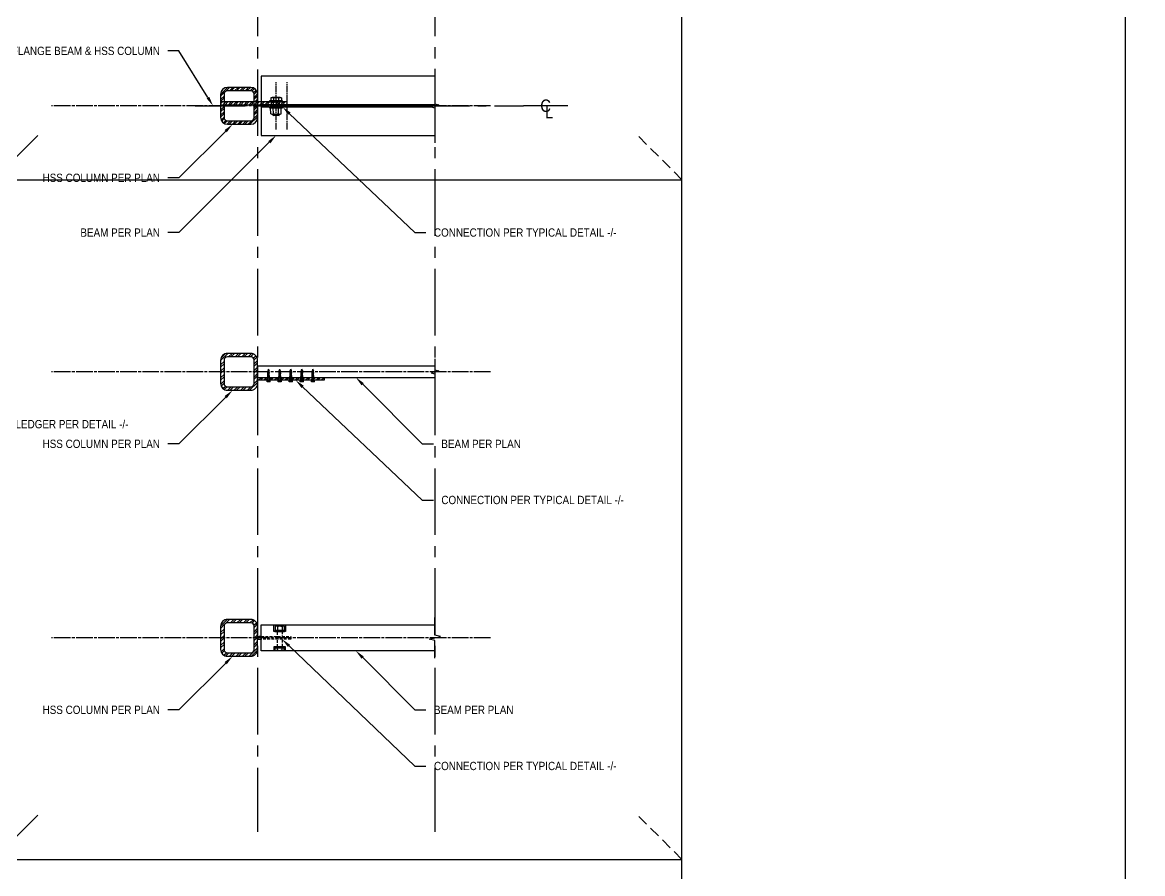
# Model space of a CAD drawing. Header units: inches. Extents: x -2661 to 42767, y -1222 to 9099.
# Drawn here: x 781.3 to 932.9, y 3237.6 to 3352.8 of the extents above; entities that cross this region are included whole.
import ezdxf
from ezdxf import colors
from ezdxf.entities.mleader import LeaderData, LeaderLine
from ezdxf.math import Vec2, Vec3

# ---------------------------------------------------------------- set-up
doc = ezdxf.new("R2010")
doc.units = ezdxf.units.IN
doc.header["$LTSCALE"] = 12
doc.header["$MEASUREMENT"] = 0
for name, pattern in [('CENTER2', [1.125, 0.75, -0.125, 0.125, -0.125]), ('CENTER4', [0.9975, 0.75, -0.06125, 0.125, -0.06125]), ('HIDDEN2', [0.1875, 0.125, -0.0625]), ('HIDDEN4', [0.09375, 0.0625, -0.03125]), ('HIDDEN8', [0.04625, 0.03125, -0.015])]:
    doc.linetypes.add(name, pattern=pattern)
doc.layers.get('0').update_dxf_attribs({"linetype": 'CONTINUOUS'})
doc.layers.get('DefPoints').update_dxf_attribs({"color": 251, "linetype": 'CONTINUOUS'})
doc.layers.add('DESIGNER COMMENTS', color=221, linetype='CONTINUOUS', plot=False)
doc.layers.add('S-ANNO-GRID-NONPLOT', color=251, linetype='CONTINUOUS', plot=False)
doc.layers.add('S-ANNO-NONPLOT', color=253, linetype='CONTINUOUS', plot=False, transparency=0.5)
for name, color, linetype in [('S-ANNO-NOTE', 4, 'CONTINUOUS'), ('S-BOLT', 2, 'CONTINUOUS'), ('S-BREAK', 2, 'CONTINUOUS'), ('S-FASTENERS', 2, 'CONTINUOUS'), ('S-GRID', 1, 'CENTER2'), ('S-SIMPSON', 2, 'CONTINUOUS'), ('S-STEEL', 4, 'CONTINUOUS'), ('S-WOOD', 3, 'CONTINUOUS')]:
    doc.layers.add(name, color=color, linetype=linetype)
doc.layers.add('S-HATCH1', color=1, linetype='CONTINUOUS', transparency=0.5)
doc.styles.add('Arial', font='arial.ttf', dxfattribs={"width": 0.85})
pattern_1 = [(45, (-1186.17934, 4098.48817), (-0.35355339, 0.35355339), []), (45, (-1186.17934, 4098.73817), (-0.35355339, 0.35355339), [])]

# ---------------------------------------------------------------- blocks, each defined once
blk = doc.blocks.new('Se_24x36_STARTERS_GRID')
for p, q in [((0, 92), (0, 184)), ((-93.21, 92), (-87.21, 98)), ((-93.21, 92), (0, 92)), ((0, 0), (0, 92)), ((-93.21, 0), (-87.21, 6)), ((-93.21, 0), (0, 0)), ((0, -92), (0, 0))]:
    blk.add_line(p, q)
at = {"linetype": 'HIDDEN2'}
for p, q in [((0, 92), (-6, 98)), ((0, 0), (-6, 6))]:
    blk.add_line(p, q, dxfattribs=at)
blk = doc.blocks.new('HSS5x5x0-5')
at = {"layer": 'S-HATCH1'}
h = blk.add_hatch(dxfattribs=at)
h.set_pattern_fill('STEEL', color=256, scale=5, style=0)
h.set_pattern_definition([(45, (-834.34226, -599.90463), (-0.44194174, 0.44194174), []), (45, (-834.34226, -599.59213), (-0.44194174, 0.44194174), [])])
edge = h.paths.add_edge_path(flags=16)
edge.add_line((-1.57, -2.035), (1.57, -2.035))
edge.add_arc((1.57, -1.57), 0.465, 270, 360)
edge.add_line((2.035, -1.57), (2.035, 1.57))
edge.add_arc((1.57, 1.57), 0.465, 0, 90)
edge.add_line((1.57, 2.035), (-1.57, 2.035))
edge.add_arc((-1.57, 1.57), 0.465, 90, 180)
edge.add_line((-2.035, 1.57), (-2.035, -1.57))
edge.add_arc((-1.57, -1.57), 0.465, 180, 270)
edge = h.paths.add_edge_path()
edge.add_line((-1.57, -2.5), (1.57, -2.5))
edge.add_arc((1.57, -1.57), 0.93, 270, 360)
edge.add_line((2.5, -1.57), (2.5, 1.57))
edge.add_arc((1.57, 1.57), 0.93, 0, 90)
edge.add_line((1.57, 2.5), (-1.57, 2.5))
edge.add_arc((-1.57, 1.57), 0.93, 90, 180)
edge.add_line((-2.5, 1.57), (-2.5, -1.57))
edge.add_arc((-1.57, -1.57), 0.93, 180, 270)
at = {"layer": 'S-STEEL'}
for points in [[(-1.57, -2.5), (1.57, -2.5, 0.4142136), (2.5, -1.57), (2.5, 1.57, 0.4142136), (1.57, 2.5), (-1.57, 2.5, 0.4142136), (-2.5, 1.57), (-2.5, -1.57, 0.4142136)], [(-1.57, -2.035), (1.57, -2.035, 0.4142136), (2.035, -1.57), (2.035, 1.57, 0.4142136), (1.57, 2.035), (-1.57, 2.035, 0.4142136), (-2.035, 1.57), (-2.035, -1.57, 0.4142136)]]:
    blk.add_lwpolyline(points, format="xyb", close=True, dxfattribs=at)
blk = doc.blocks.new('*U942')
at = {"layer": 'S-BOLT'}
for p, q in [((-0.46, 0.61), (-0.12, 0.61)), ((-0.46, 0.31), (-0.12, 0.31)), ((-0.12, 0.46), (-0.12, 0.61)), ((-0.12, 0.31), (-0.12, 0.46)), ((-0.12, 0), (-0.12, 0.31)), ((-0.12, -0.31), (-0.12, 0)), ((2.24, 0.46), (2.24, 0.61)), ((2.8, 0.61), (2.24, 0.61)), ((2.24, 0.31), (2.24, 0.46)), ((2.24, 0), (2.24, 0.31)), ((2.8, 0.31), (2.24, 0.31)), ((2.85, 0.33), (2.89, 0.26)), ((2.89, 0.26), (2.85, -0.22)), ((2.89, -0.29), (2.92, 0.33)), ((2.92, 0.33), (2.89, 0.26)), ((2.92, 0.33), (2.96, 0.26)), ((2.96, 0.26), (2.92, -0.22)), ((2.96, -0.29), (2.96, 0.26)), ((-0.46, -0.31), (-0.12, -0.31)), ((-0.46, -0.61), (-0.12, -0.61)), ((-0.12, -0.46), (-0.12, -0.31)), ((-0.12, -0.61), (-0.12, -0.46)), ((2.24, -0.31), (2.24, 0)), ((2.24, -0.46), (2.24, -0.31)), ((2.8, -0.31), (2.24, -0.31)), ((2.24, -0.61), (2.24, -0.46)), ((2.8, -0.61), (2.24, -0.61)), ((2.85, -0.22), (2.89, -0.29)), ((2.92, -0.22), (2.89, -0.29)), ((2.92, -0.22), (2.96, -0.29))]:
    blk.add_line(p, q, dxfattribs=at)
for points in [[(-0.51, 0.46), (-0.51, -0.46)], [(2.85, 0.46), (2.85, -0.46)]]:
    blk.add_lwpolyline(points, dxfattribs=at)
for points in [[(-0.12, -0.66), (-0.12, 0.66), (0, 0.66), (0, -0.66)], [(2.11, -0.66), (2.11, 0.66), (2.24, 0.66), (2.24, -0.66)]]:
    blk.add_lwpolyline(points, close=True, dxfattribs=at)
at = {"layer": 'S-BOLT', "linetype": 'HIDDEN8'}
blk.add_lwpolyline([(2.11, 0.31), (0, 0.31), (0, -0.31), (2.11, -0.31)], close=True, dxfattribs=at)
at = {"layer": 'S-BOLT'}
for centre, radius, start, end in [((-0.24, 0.46), 0.273, 145.7903, 214.2097), ((0.51, 0), 1.02, 162.4331, 197.5669), ((2.57, 0.46), 0.273, 325.7903, 34.2097), ((1.83, 0), 1.02, 342.4331, 17.5669), ((-0.24, -0.46), 0.273, 145.7903, 214.2097), ((2.57, -0.46), 0.273, 325.7903, 34.2097)]:
    blk.add_arc(centre, radius, start, end, dxfattribs=at)
blk = doc.blocks.new('SDS.25X1.5-f')
at = {"layer": 'S-SIMPSON'}
for p, q in [((0.26, 0.05), (-0.26, 0.05)), ((-0.26, 0.05), (-0.26, 0)), ((0.26, 0), (-0.26, 0)), ((-0.22, 0.22), (-0.22, 0.05)), ((0.16, 0.24), (-0.16, 0.24)), ((-0.11, 0.22), (-0.11, 0.05)), ((0.11, 0.22), (0.11, 0.05)), ((0.22, 0.22), (0.22, 0.05)), ((0.26, 0.05), (0.26, 0)), ((-0.13, -0.29), (-0.13, -0.5)), ((0.13, -0.29), (-0.13, -0.29)), ((0.13, -0.5), (-0.12, -0.5)), ((-0.08, -0.29), (-0.08, -0.5)), ((-0.02, -0.29), (-0.02, -0.5)), ((0.05, -0.29), (0.05, -0.5)), ((0.1, -0.29), (0.1, -0.5)), ((0.13, -0.29), (0.13, -0.5))]:
    blk.add_line(p, q, dxfattribs=at)
at = {"layer": 'S-SIMPSON', "color": 1}
for p, q in [((-0.09, -0.54), (-0.12, -0.5)), ((-0.12, -0.6), (0.09, -0.55)), ((0.12, -0.56), (-0.12, -0.6)), ((-0.09, -0.62), (-0.12, -0.6)), ((-0.12, -0.7), (0.09, -0.65)), ((0.12, -0.66), (-0.12, -0.7)), ((-0.09, -0.72), (-0.12, -0.7)), ((-0.12, -0.8), (0.09, -0.75)), ((0.12, -0.76), (-0.12, -0.8)), ((-0.09, -0.82), (-0.12, -0.8)), ((-0.12, -0.9), (0.09, -0.85)), ((0.12, -0.86), (-0.12, -0.9)), ((-0.09, -0.92), (-0.12, -0.9)), ((-0.12, -1), (0.09, -0.95)), ((0.12, -0.96), (-0.12, -1)), ((-0.09, -1.02), (-0.12, -1)), ((-0.12, -1.1), (0.08, -1.05)), ((0.07, -1.07), (-0.12, -1.1)), ((-0.09, -1.12), (-0.12, -1.1)), ((-0.12, -1.2), (0.04, -1.16)), ((0.04, -1.17), (-0.12, -1.2)), ((-0.09, -1.22), (-0.12, -1.2)), ((-0.09, -0.54), (-0.09, -0.59)), ((-0.09, -0.62), (0.09, -0.58)), ((-0.09, -0.62), (-0.09, -0.69)), ((-0.09, -0.72), (0.09, -0.68)), ((-0.09, -0.72), (-0.09, -0.79)), ((-0.09, -0.82), (0.09, -0.78)), ((-0.09, -0.82), (-0.09, -0.89)), ((-0.09, -0.92), (0.09, -0.88)), ((-0.09, -0.92), (-0.09, -0.99)), ((-0.09, -1.02), (0.09, -0.98)), ((-0.09, -1.02), (-0.09, -1.09)), ((-0.09, -1.12), (0.07, -1.09)), ((-0.09, -1.12), (-0.09, -1.19)), ((-0.09, -1.22), (0.03, -1.19)), ((-0.09, -1.22), (-0.07, -1.29)), ((-0.09, -1.29), (0.02, -1.27)), ((0.02, -1.28), (-0.09, -1.29)), ((-0.06, -1.32), (-0.09, -1.29)), ((-0.06, -1.32), (0.01, -1.3)), ((-0.06, -1.32), (-0.04, -1.38)), ((-0.06, -1.39), (0, -1.37)), ((0, -1.38), (-0.06, -1.39)), ((-0.03, -1.41), (-0.06, -1.39)), ((-0.03, -1.41), (0, -1.4)), ((-0.03, -1.41), (0, -1.5)), ((0.03, -1.39), (0, -1.5)), ((0.03, -1.39), (0.07, -1.37)), ((0.07, -1.29), (0.04, -1.37)), ((0.04, -1.37), (0.07, -1.37)), ((0.07, -1.29), (0.1, -1.26)), ((0.09, -1.22), (0.08, -1.26)), ((0.08, -1.26), (0.1, -1.26)), ((0.12, -0.5), (0.09, -0.54)), ((0.09, -0.54), (0.09, -0.55)), ((0.09, -0.55), (0.12, -0.56)), ((0.09, -0.58), (0.12, -0.56)), ((0.09, -0.58), (0.09, -0.65)), ((0.09, -0.65), (0.12, -0.66)), ((0.09, -0.68), (0.12, -0.66)), ((0.09, -0.68), (0.09, -0.75)), ((0.09, -0.75), (0.12, -0.76)), ((0.09, -0.78), (0.12, -0.76)), ((0.09, -0.78), (0.09, -0.85)), ((0.09, -0.85), (0.12, -0.86)), ((0.09, -0.88), (0.12, -0.86)), ((0.09, -0.88), (0.09, -0.95)), ((0.09, -0.95), (0.12, -0.96)), ((0.09, -0.98), (0.12, -0.96)), ((0.09, -0.98), (0.09, -1.05)), ((0.09, -1.05), (0.12, -1.06)), ((0.09, -1.08), (0.12, -1.06)), ((0.09, -1.08), (0.09, -1.15)), ((0.09, -1.15), (0.12, -1.16)), ((0.09, -1.18), (0.12, -1.16)), ((0.09, -1.18), (0.09, -1.22))]:
    blk.add_line(p, q, dxfattribs=at)
at = {"layer": 'S-SIMPSON'}
for points in [[(-0.12, -0.03), (-0.12, -0.29)], [(0.12, -0.03), (0.12, -0.29)]]:
    blk.add_lwpolyline(points, dxfattribs=at)
for centre, radius, start, end in [((-0.16, 0.14), 0.102, 57.7958, 122.2042), ((-0.15, -0.03), 0.0312, 0, 90), ((0, -0.14), 0.383, 73.5736, 106.4264), ((0.16, 0.14), 0.102, 57.7958, 122.2042), ((0.15, -0.03), 0.0312, 90, 180)]:
    blk.add_arc(centre, radius, start, end, dxfattribs=at)
at = {"layer": 'S-SIMPSON', "color": 1}
blk.add_arc((1.16, -1.47), 1.16, 157.6147, 181.3564, dxfattribs=at)
blk = doc.blocks.new('*U943')
at = {"layer": 'S-FASTENERS'}
blk.add_blockref('SDS.25X1.5-f', (0, 0), dxfattribs=at)
blk = doc.blocks.new('*U933')
at = {"layer": 'S-FASTENERS'}
blk.add_blockref('SDS.25X1.5-f', (0, 0), dxfattribs=at)
blk = doc.blocks.new('*U929')
at = {"layer": 'S-FASTENERS'}
blk.add_blockref('SDS.25X1.5-f', (0, 0), dxfattribs=at)
blk = doc.blocks.new('*U930')
at = {"layer": 'S-FASTENERS'}
blk.add_blockref('SDS.25X1.5-f', (0, 0), dxfattribs=at)
blk = doc.blocks.new('*U931')
at = {"layer": 'S-FASTENERS'}
blk.add_blockref('SDS.25X1.5-f', (0, 0), dxfattribs=at)
blk = doc.blocks.new('*U932')
at = {"layer": 'S-BOLT'}
for p, q in [((-0.6, -0.54), (-0.6, 0.54)), ((-0.55, 0.72), (-0.14, 0.72)), ((-0.55, 0.36), (-0.14, 0.36)), ((-0.14, -0.72), (-0.14, 0.72)), ((0.82, -0.71), (0.82, 0.73)), ((1.63, 0.72), (0.82, 0.73)), ((1.63, 0.36), (0.82, 0.37)), ((1.68, -0.53), (1.68, 0.54)), ((1.68, 0.44), (1.74, 0.35)), ((1.74, 0.35), (1.68, -0.34)), ((1.74, -0.43), (1.79, 0.44)), ((1.79, 0.44), (1.74, 0.35)), ((1.79, 0.44), (1.85, 0.35)), ((1.85, 0.35), (1.79, -0.34)), ((1.85, -0.43), (1.85, 0.35)), ((-0.55, -0.35), (-0.14, -0.35)), ((-0.55, -0.72), (-0.14, -0.72)), ((1.63, -0.35), (0.82, -0.35)), ((1.63, -0.71), (0.82, -0.71)), ((1.68, -0.34), (1.74, -0.43)), ((1.79, -0.34), (1.74, -0.43)), ((1.79, -0.34), (1.85, -0.43))]:
    blk.add_line(p, q, dxfattribs=at)
for points in [[(-0.14, -0.88), (-0.14, 0.87), (0, 0.87), (0, -0.88)], [(0.69, -0.88), (0.69, 0.87), (0.82, 0.87), (0.82, -0.88)]]:
    blk.add_lwpolyline(points, close=True, dxfattribs=at)
at = {"layer": 'S-BOLT', "linetype": 'HIDDEN8'}
blk.add_lwpolyline([(0.69, 0.44), (0, 0.44), (0, -0.44), (0.69, -0.44)], close=True, dxfattribs=at)
at = {"layer": 'S-BOLT'}
for centre, radius, start, end in [((-0.28, 0.54), 0.32, 145.6372, 214.3628), ((0.57, 0), 1.18, 162.2765, 197.7235), ((1.36, 0.54), 0.32, 325.6372, 34.3628), ((0.51, 0.01), 1.18, 342.2765, 17.7235), ((-0.28, -0.54), 0.32, 145.6372, 214.3628), ((1.36, -0.53), 0.32, 325.6372, 34.3628)]:
    blk.add_arc(centre, radius, start, end, dxfattribs=at)
blk = doc.blocks.new('CL-H12')
at = {"layer": 'DefPoints'}
blk.add_line((3, 0), (-3, 0), dxfattribs=at)
at = {"layer": 'S-ANNO-NOTE', "color": 4, "char_height": 1.69, "attachment_point": 5, "style": 'Arial'}
for s, insert, width in [('C', (0, 0), 1.2463), ('L', (0.48, -0.84), 1.1097)]:
    blk.add_mtext(s, dxfattribs=dict(at, insert=insert, width=width))

msp = doc.modelspace()

# ---------------------------------------------------------------- hatches: boundary and pattern name
at = {"layer": 'S-HATCH1'}
h = msp.add_hatch(dxfattribs=at)
h.set_pattern_fill('STEEL', color=256, scale=4, style=0)
h.set_pattern_definition(pattern_1)
h.paths.add_polyline_path([(812.19402, 3343.58157, -0.414213562), (812.65902, 3343.11657), (812.65902, 3342.07774), (813.12402, 3342.07768), (813.12402, 3343.11657, 0.414213562), (812.19402, 3344.04657), (809.05402, 3344.04657, 0.414213562), (808.12402, 3343.11657), (808.12402, 3342.07826), (808.58902, 3342.07821), (808.58902, 3343.11657, -0.414213562), (809.05402, 3343.58157)])
h.paths.add_polyline_path([(808.12402, 3339.97657, 0.414213562), (809.05402, 3339.04657), (812.19402, 3339.04657, 0.414213562), (813.12402, 3339.97657), (813.12402, 3341.70282), (812.65902, 3341.70282), (812.65902, 3339.97657, -0.414213562), (812.19402, 3339.51157), (809.05402, 3339.51157, -0.414213562), (808.58902, 3339.97657), (808.58902, 3341.70282), (808.12402, 3341.70282)])
h = msp.add_hatch(dxfattribs=at)
h.set_pattern_fill('STEEL', color=256, scale=4, style=0)
h.set_pattern_definition([(45, (-14740.39783, 6830.0194), (-0.35355339, 0.35355339), []), (45, (-14740.39783, 6830.2694), (-0.35355339, 0.35355339), [])])
h.paths.add_polyline_path([(817.12465, 3342.07719), (816.82893, 3342.07725), (808.12402, 3342.07826), (808.12402, 3341.70282), (817.12457, 3341.70282)])
h = msp.add_hatch(dxfattribs=at)
h.set_pattern_fill('STEEL', color=256, scale=4, style=0)
h.set_pattern_definition(pattern_1)
h.paths.add_polyline_path([(813.62402, 3341.70282), (813.62402, 3341.39032), (836.72872, 3341.39032), (836.60512, 3341.42038), (837.12402, 3341.54657), (837.12402, 3341.70282)])
h = msp.add_hatch(dxfattribs=at)
h.set_pattern_fill('STEEL', color=256, scale=4, style=0)
h.set_pattern_definition([(45, (-1186.17934, 4086.48817), (-0.35355339, 0.35355339), []), (45, (-1186.17934, 4086.73817), (-0.35355339, 0.35355339), [])])
h.paths.add_polyline_path([(822.12402, 3304.79657), (822.12402, 3304.42157), (813.12402, 3304.42157), (813.12402, 3304.79657)])
h = msp.add_hatch(dxfattribs=at)
h.set_pattern_fill('STEEL', color=256, scale=8, style=0)
h.set_pattern_definition([(45, (-3016.97, 673.9431), (-0.70710678, 0.70710678), []), (45, (-3016.97, 674.4431), (-0.70710678, 0.70710678), [])])
h.paths.add_polyline_path([(813.62401, 3269.35907), (813.62401, 3269.73407), (813.12402, 3269.73407), (813.12402, 3269.35907)])

# ---------------------------------------------------------------- linework, layer by layer
at = {"layer": 'DESIGNER COMMENTS', "linetype": 'CENTER2'}
for p, q in [((813.12402, 3467.96841), (813.12402, 3243.28619)), ((837.12402, 3467.96841), (837.12402, 3243.28619))]:
    msp.add_line(p, q, dxfattribs=at)
at = {"layer": 'DESIGNER COMMENTS', "linetype": 'CENTER4', "ltscale": 0.1}
for p, q in [((815.62457, 3338.36063), (815.62457, 3344.74876)), ((817.12457, 3338.34437), (817.12457, 3344.74876))]:
    msp.add_line(p, q, dxfattribs=at)
at = {"layer": 'DESIGNER COMMENTS', "linetype": 'CENTER4', "ltscale": 0.25}
for p, q in [((844.66739, 3341.54657), (785.21406, 3341.54657)), ((844.66739, 3305.54657), (785.21406, 3305.54657)), ((844.66739, 3269.54657), (785.21406, 3269.54657))]:
    msp.add_line(p, q, dxfattribs=at)
at = {"layer": 'S-ANNO-NONPLOT'}
msp.add_lwpolyline([(437.73642, 4172.00884), (930.57281, 4172.00884), (930.57281, 847.54657), (437.73642, 847.54657)], close=True, dxfattribs=at)
at = {"layer": 'S-BREAK'}
for points in [[(837.12402, 3346.54657), (837.12402, 3341.79895), (837.64292, 3341.67276), (836.60512, 3341.42038), (837.12402, 3341.29418), (837.12402, 3336.54657)], [(837.12402, 3307.29657), (837.12402, 3305.79895), (837.64292, 3305.67276), (836.60512, 3305.42038), (837.12402, 3305.29418), (837.12402, 3303.79657)], [(837.12402, 3266.79657), (837.12402, 3269.16799), (836.34566, 3269.35728), (837.90237, 3269.73585), (837.12402, 3269.92514), (837.12402, 3272.29657)]]:
    msp.add_lwpolyline(points, dxfattribs=at)
at = {"layer": 'S-GRID', "color": 1, "linetype": 'CENTER2', "ltscale": 0.75}
msp.add_line((804.69695, 3341.54657), (849.12402, 3341.54657), dxfattribs=at)
at = {"layer": 'S-STEEL', "color": 2, "linetype": 'HIDDEN8', "ltscale": 0.5}
for p, q in [((808.58902, 3341.70282), (808.58902, 3342.07774)), ((812.65902, 3341.70282), (812.65902, 3342.07774))]:
    msp.add_line(p, q, dxfattribs=at)
at = {"layer": 'S-STEEL'}
for points in [[(837.12402, 3345.54657), (813.62402, 3345.54657), (813.62402, 3337.54657), (837.12402, 3337.54657)], [(837.12402, 3341.54657), (837.12402, 3341.70282), (813.62402, 3341.70282), (813.62402, 3341.39032), (836.72872, 3341.39032)]]:
    msp.add_lwpolyline(points, dxfattribs=at)
msp.add_lwpolyline([(809.05402, 3339.04657), (812.19402, 3339.04657, 0.414213562), (813.12402, 3339.97657), (813.12402, 3343.11657, 0.414213562), (812.19402, 3344.04657), (809.05402, 3344.04657, 0.414213562), (808.12402, 3343.11657), (808.12402, 3339.97657, 0.414213562)], format="xyb", close=True, dxfattribs=at)
for points in [[(812.65902, 3342.07774), (812.65902, 3343.11657, 0.414213562), (812.19402, 3343.58157), (809.05402, 3343.58157, 0.414213562), (808.58902, 3343.11657), (808.58902, 3342.07821)], [(808.58902, 3341.70282), (808.58902, 3339.97657, 0.414213562), (809.05402, 3339.51157), (812.19402, 3339.51157, 0.414213562), (812.65902, 3339.97657), (812.65902, 3341.70282)]]:
    msp.add_lwpolyline(points, format="xyb", dxfattribs=at)
for points in [[(817.12465, 3342.07719), (816.82893, 3342.07725), (808.12402, 3342.07826), (808.12402, 3341.70282), (817.12457, 3341.70282)], [(822.12402, 3304.79657), (822.12402, 3304.42157), (813.12402, 3304.42157), (813.12402, 3304.79657)], [(813.62401, 3269.35907), (813.62401, 3269.73407), (813.12402, 3269.73407), (813.12402, 3269.35907)]]:
    msp.add_lwpolyline(points, close=True, dxfattribs=at)
at = {"layer": 'S-STEEL', "color": 2, "linetype": 'HIDDEN4', "ltscale": 0.5}
msp.add_lwpolyline([(813.62401, 3269.35907), (813.62401, 3269.73407), (817.62402, 3269.73407), (817.62402, 3269.35907)], close=True, dxfattribs=at)
at = {"layer": 'S-WOOD'}
for points in [[(837.12402, 3306.29657), (813.12402, 3306.29657), (813.12402, 3304.79657), (837.12402, 3304.79657)], [(837.12402, 3267.79657), (813.62402, 3267.79657), (813.62402, 3271.29657), (837.12402, 3271.29657)]]:
    msp.add_lwpolyline(points, dxfattribs=at)
at = {"layer": 'S-WOOD', "color": 2}
for points in [[(816.90527, 3271.29657), (816.90518, 3270.42434), (815.34268, 3270.42434), (815.34277, 3271.29657)], [(816.90527, 3267.79657), (816.90527, 3268.30947), (815.34277, 3268.30947), (815.34277, 3267.79657)]]:
    msp.add_lwpolyline(points, dxfattribs=at)

# ---------------------------------------------------------------- block references
at = {"layer": 'S-ANNO-GRID-NONPLOT'}
msp.add_blockref('Se_24x36_STARTERS_GRID', (870.57281, 3239.54657), dxfattribs=at)
at = {"layer": 'S-ANNO-NOTE'}
msp.add_blockref('CL-H12', (852.12402, 3341.54657), dxfattribs=at)
at = {"layer": 'S-BOLT', "xscale": -1}
for name, p, rotation in [('*U932', (815.62402, 3342.07739), 89.99999999998896), ('*U942', (816.12402, 3268.30947), 269.9999999999997)]:
    msp.add_blockref(name, p, dxfattribs=dict(at, rotation=rotation))
at = {"layer": 'S-SIMPSON', "xscale": -1, "rotation": 180}
for name, p in [('*U943', (814.62402, 3304.42157)), ('*U933', (816.12402, 3304.42157)), ('*U929', (817.62402, 3304.42157)), ('*U930', (819.12402, 3304.42157)), ('*U931', (820.62402, 3304.42157))]:
    msp.add_blockref(name, p, dxfattribs=at)
at = {"layer": 'S-STEEL'}
for p in [(810.62402, 3305.54657), (810.62402, 3269.54657)]:
    msp.add_blockref('HSS5x5x0-5', p, dxfattribs=at)

# ---------------------------------------------------------------- leaders
at = {"layer": 'S-ANNO-NOTE'}
ml = msp.add_multileader_mtext('Standard', dxfattribs=at)
ml.set_content('\\A1;CENTER LINE WF FLANGE BEAM & HSS COLUMN', color=4, style='Arial')
ml.set_leader_properties(color=2)
ml.build(insert=Vec2(0, 0))
ml.multileader.update_dxf_attribs({"dogleg_length": 0.36, "arrow_head_size": 1.3125, "scale": 12})
ctx = ml.context
ctx.base_point, ctx.scale, ctx.char_height, ctx.arrow_head_size, ctx.landing_gap_size, ctx.plane_origin = Vec3(781.96714, 3348.97413), 12, 1.125, 1.3125, 1.08, Vec3(908.56848, 3612.83467)
ctx.text_align_type = 2
notes = []
notes.append((ctx, [(0, (1, 1, 0), (802.4861, 3348.97413), (-1, 0), 1.5, [(0, [(807.09999, 3341.54657)], 0, [])])]))
ctx.mtext.insert, ctx.mtext.width, ctx.mtext.alignment, ctx.mtext.flow_direction = Vec3(799.9061, 3349.54968), 18, 3, 5
ml = msp.add_multileader_mtext('Standard', dxfattribs=at)
ml.set_content('\\A1;CONNECTION PER TYPICAL DETAIL -/-', color=4, style='Arial')
ml.set_leader_properties(color=2)
ml.build(insert=Vec2(0, 0))
ml.multileader.update_dxf_attribs({"has_text_frame": 1, "dogleg_length": 0.36, "arrow_head_size": 1.3125, "scale": 12})
ctx = ml.context
ctx.base_point, ctx.scale, ctx.char_height, ctx.arrow_head_size, ctx.landing_gap_size, ctx.plane_origin = Vec3(835.92569, 3324.39263), 12, 1.125, 1.3125, 1.08, Vec3(729.34331, 3587.25317)
notes.append((ctx, [(0, (1, 1, 0), (834.42569, 3324.39263), (1, 0), 1.5, [(0, [(816.49907, 3341.39032)], 0, [])])]))
ctx.mtext.insert, ctx.mtext.width, ctx.mtext.flow_direction = Vec3(837.00569, 3324.96472), 14.9809717, 5
ml = msp.add_multileader_mtext('Standard', dxfattribs=at)
ml.set_content('\\A1;HSS COLUMN PER PLAN', color=4, style='Arial')
ml.set_leader_properties(color=2)
ml.build(insert=Vec2(0, 0))
ml.multileader.update_dxf_attribs({"dogleg_length": 0.36, "arrow_head_size": 1.3125, "scale": 12})
ctx = ml.context
ctx.base_point, ctx.scale, ctx.char_height, ctx.arrow_head_size, ctx.landing_gap_size, ctx.plane_origin = Vec3(783.1569, 3331.79657), 12, 1.125, 1.3125, 1.08, Vec3(717.1518, 3596.4206)
ctx.text_align_type = 2
notes.append((ctx, [(1, (1, 1, 0), (802.4861, 3331.79657), (-1, 0), 1.5, [(0, [(809.7361, 3339.04657)], 0, [])])]))
ctx.mtext.insert, ctx.mtext.width, ctx.mtext.alignment, ctx.mtext.flow_direction = Vec3(799.9061, 3332.36866), 18, 3, 5
ml = msp.add_multileader_mtext('Standard', dxfattribs=at)
ml.set_content('\\A1;BEAM PER PLAN', color=4, style='Arial')
ml.set_leader_properties(color=2)
ml.build(insert=Vec2(0, 0))
ml.multileader.update_dxf_attribs({"dogleg_length": 0.36, "arrow_head_size": 1.3125, "scale": 12})
ctx = ml.context
ctx.base_point, ctx.scale, ctx.char_height, ctx.arrow_head_size, ctx.landing_gap_size, ctx.plane_origin = Vec3(788.26886, 3324.39263), 12, 1.125, 1.3125, 1.08, Vec3(908.56848, 3588.25317)
ctx.text_align_type = 2
notes.append((ctx, [(0, (1, 1, 0), (802.4861, 3324.39263), (-1, 0), 1.5, [(0, [(815.64003, 3337.54657)], 0, [])])]))
ctx.mtext.insert, ctx.mtext.width, ctx.mtext.alignment, ctx.mtext.flow_direction = Vec3(799.9061, 3324.95552), 12.2900544, 3, 5
ml = msp.add_multileader_mtext('Standard', dxfattribs=at)
ml.set_content('\\A1;BEAM PER PLAN', color=4, style='Arial')
ml.set_leader_properties(color=2)
ml.build(insert=Vec2(0, 0))
ml.multileader.update_dxf_attribs({"dogleg_length": 0.36, "arrow_head_size": 1.3125, "scale": 12})
ctx = ml.context
ctx.base_point, ctx.scale, ctx.char_height, ctx.arrow_head_size, ctx.landing_gap_size, ctx.plane_origin = Vec3(836.92569, 3295.79657), 12, 1.125, 1.3125, 1.08, Vec3(729.34331, 3559.6571)
notes.append((ctx, [(0, (1, 1, 0), (835.42569, 3295.79657), (1, 0), 1.5, [(0, [(826.42569, 3304.79657)], 0, [])])]))
ctx.mtext.insert, ctx.mtext.width, ctx.mtext.flow_direction = Vec3(838.00569, 3296.35945), 12.2900544, 5
ml = msp.add_multileader_mtext('Standard', dxfattribs=at)
ml.set_content('\\A1;HSS COLUMN PER PLAN', color=4, style='Arial')
ml.set_leader_properties(color=2)
ml.build(insert=Vec2(0, 0))
ml.multileader.update_dxf_attribs({"dogleg_length": 0.36, "arrow_head_size": 1.3125, "scale": 12})
ctx = ml.context
ctx.base_point, ctx.scale, ctx.char_height, ctx.arrow_head_size, ctx.landing_gap_size, ctx.plane_origin = Vec3(783.1569, 3295.79657), 12, 1.125, 1.3125, 1.08, Vec3(717.1518, 3560.4206)
ctx.text_align_type = 2
notes.append((ctx, [(1, (1, 1, 0), (802.4861, 3295.79657), (-1, 0), 1.5, [(0, [(809.7361, 3303.04657)], 0, [])])]))
ctx.mtext.insert, ctx.mtext.width, ctx.mtext.alignment, ctx.mtext.flow_direction = Vec3(799.9061, 3296.36866), 18, 3, 5
ml = msp.add_multileader_mtext('Standard', dxfattribs=at)
ml.set_content('\\A1;CONNECTION PER TYPICAL DETAIL -/-', color=4, style='Arial')
ml.set_leader_properties(color=2)
ml.build(insert=Vec2(0, 0))
ml.multileader.update_dxf_attribs({"has_text_frame": 1, "dogleg_length": 0.36, "arrow_head_size": 1.3125, "scale": 12})
ctx = ml.context
ctx.base_point, ctx.scale, ctx.char_height, ctx.arrow_head_size, ctx.landing_gap_size, ctx.plane_origin = Vec3(836.92569, 3288.19468), 12, 1.125, 1.3125, 1.08, Vec3(730.34331, 3551.05521)
notes.append((ctx, [(0, (1, 1, 0), (835.42569, 3288.19468), (1, 0), 1.5, [(0, [(818.26987, 3304.42157)], 0, [])])]))
ctx.mtext.insert, ctx.mtext.width, ctx.mtext.flow_direction = Vec3(838.00569, 3288.76677), 14.9809717, 5
ml = msp.add_multileader_mtext('Standard', dxfattribs=at)
ml.set_content('\\A1;STEEL BEAM PER PLAN w/  NAILER AND LEDGER PER DETAIL -/-', color=4, style='Arial')
ml.set_leader_properties(color=2)
ml.build(insert=Vec2(0, 0))
ml.multileader.update_dxf_attribs({"has_text_frame": 1, "dogleg_length": 0.36, "arrow_head_size": 1.3125, "scale": 12})
ctx = ml.context
ctx.base_point, ctx.scale, ctx.char_height, ctx.arrow_head_size, ctx.landing_gap_size, ctx.plane_origin = Vec3(753.07362, 3298.45741), 12, 1.125, 1.3125, 1.08, Vec3(645.49124, 3562.31795)
notes.append((ctx, [(0, (1, 1, 0), (751.57362, 3298.45741), (1, 0), 1.5, [(0, [(746.66278, 3289.54657)], 0, [])])]))
ctx.mtext.insert, ctx.mtext.width, ctx.mtext.flow_direction = Vec3(754.15362, 3299.0295), 16.705447, 5
ml = msp.add_multileader_mtext('Standard', dxfattribs=at)
ml.set_content('\\A1;CONNECTION PER TYPICAL DETAIL -/-', color=4, style='Arial')
ml.set_leader_properties(color=2)
ml.build(insert=Vec2(0, 0))
ml.multileader.update_dxf_attribs({"has_text_frame": 1, "dogleg_length": 0.36, "arrow_head_size": 1.3125, "scale": 12})
ctx = ml.context
ctx.base_point, ctx.scale, ctx.char_height, ctx.arrow_head_size, ctx.landing_gap_size, ctx.plane_origin = Vec3(835.92569, 3252.19468), 12, 1.125, 1.3125, 1.08, Vec3(729.34331, 3515.05521)
notes.append((ctx, [(0, (1, 1, 0), (834.42569, 3252.19468), (1, 0), 1.5, [(0, [(816.43647, 3269.35907)], 0, [])])]))
ctx.mtext.insert, ctx.mtext.width, ctx.mtext.flow_direction = Vec3(837.00569, 3252.76677), 14.9809717, 5
ml = msp.add_multileader_mtext('Standard', dxfattribs=at)
ml.set_content('\\A1;HSS COLUMN PER PLAN', color=4, style='Arial')
ml.set_leader_properties(color=2)
ml.build(insert=Vec2(0, 0))
ml.multileader.update_dxf_attribs({"dogleg_length": 0.36, "arrow_head_size": 1.3125, "scale": 12})
ctx = ml.context
ctx.base_point, ctx.scale, ctx.char_height, ctx.arrow_head_size, ctx.landing_gap_size, ctx.plane_origin = Vec3(783.1569, 3259.79657), 12, 1.125, 1.3125, 1.08, Vec3(717.1518, 3524.4206)
ctx.text_align_type = 2
notes.append((ctx, [(1, (1, 1, 0), (802.4861, 3259.79657), (-1, 0), 1.5, [(0, [(809.7361, 3267.04657)], 0, [])])]))
ctx.mtext.insert, ctx.mtext.width, ctx.mtext.alignment, ctx.mtext.flow_direction = Vec3(799.9061, 3260.36866), 18, 3, 5
ml = msp.add_multileader_mtext('Standard', dxfattribs=at)
ml.set_content('\\A1;BEAM PER PLAN', color=4, style='Arial')
ml.set_leader_properties(color=2)
ml.build(insert=Vec2(0, 0))
ml.multileader.update_dxf_attribs({"dogleg_length": 0.36, "arrow_head_size": 1.3125, "scale": 12})
ctx = ml.context
ctx.base_point, ctx.scale, ctx.char_height, ctx.arrow_head_size, ctx.landing_gap_size, ctx.plane_origin = Vec3(835.92569, 3259.79657), 12, 1.125, 1.3125, 1.08, Vec3(729.34331, 3522.6571)
notes.append((ctx, [(0, (1, 1, 0), (834.42569, 3259.79657), (1, 0), 1.5, [(0, [(826.42569, 3267.79657)], 0, [])])]))
ctx.mtext.insert, ctx.mtext.width, ctx.mtext.flow_direction = Vec3(837.00569, 3260.35945), 12.2900544, 5
for ctx, leaders in notes:
    for number, flags, end, landing, length, lines in leaders:
        leader = LeaderData()
        leader.index, (leader.has_last_leader_line, leader.has_dogleg_vector, leader.attachment_direction) = number, flags
        leader.last_leader_point, leader.dogleg_vector, leader.dogleg_length = Vec3(end), Vec3(landing), length
        for number, points, colour, breaks in lines:
            line = LeaderLine()
            line.index, line.vertices, line.color, line.breaks = number, Vec3.list(points), colors.encode_raw_color(colour), breaks
            leader.lines.append(line)
        ctx.leaders.append(leader)

doc.saveas('drawing.dxf')
